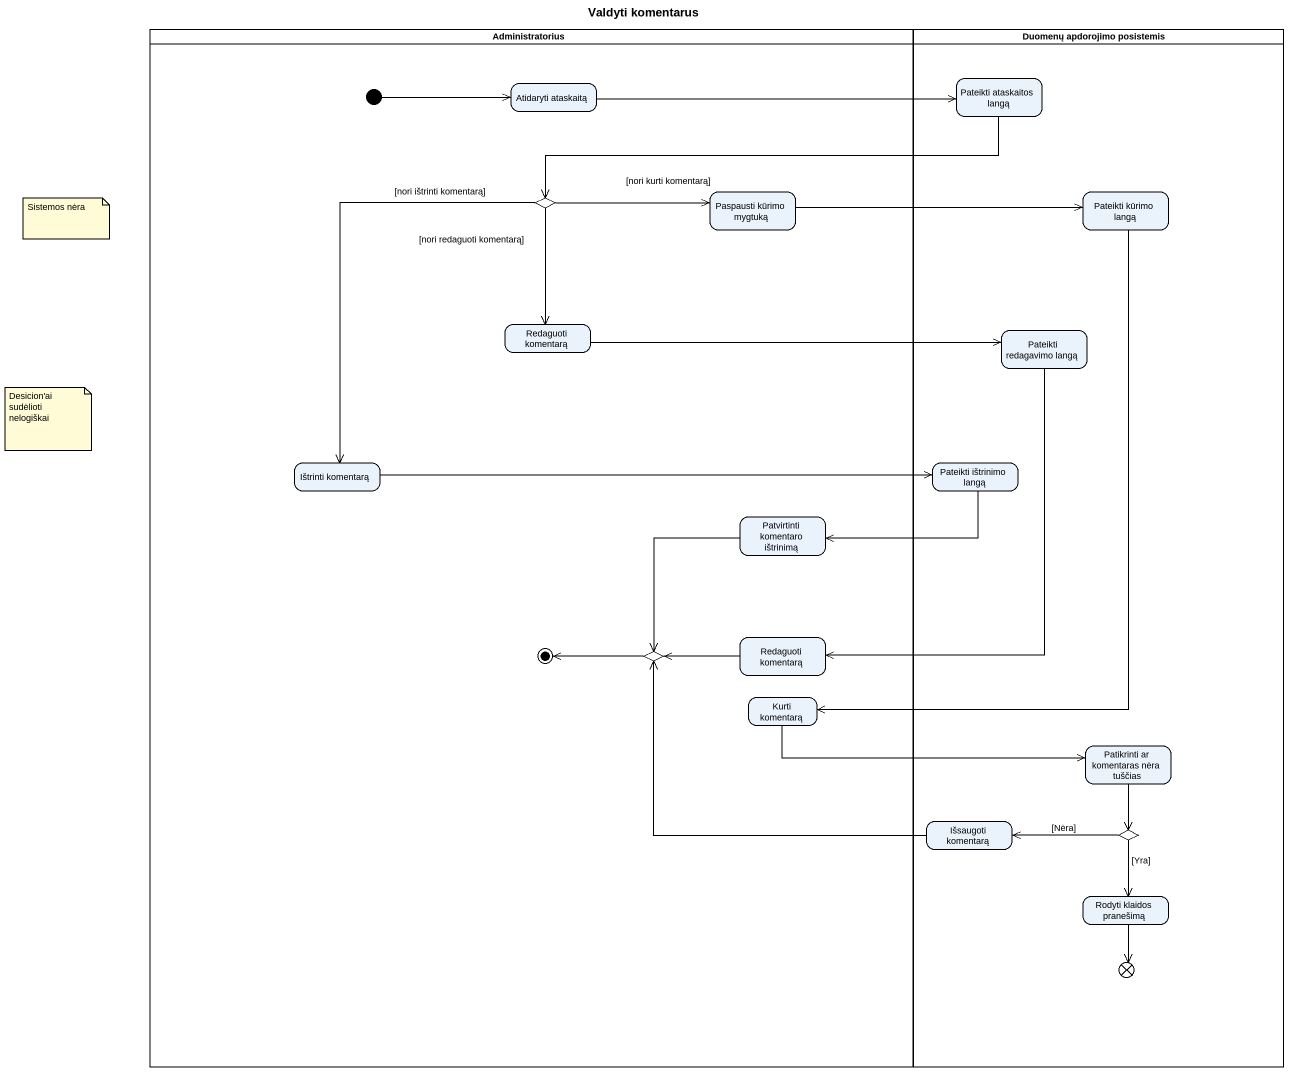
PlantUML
@startuml
title Valdyti komentarus
hide empty description
state Administratorius <<partition>> {
  state "Atidaryti ataskaitą" as Atidaryti_ataskaitą
  state choice1 <<choice>>
  state "Paspausti kūrimo mygtuką" as Paspausti_kūrimo_mygtuką
  state "Redaguoti komentarą" as Redaguoti_komentarą
  state "Ištrinti komentarą" as Ištrinti_komentarą
  state "Patvirtinti komentaro ištrinimą" as Patvirtinti_komentaro
  state "Redaguoti komentarą" as Redaguoti_komentarą_2
  state choice2 <<choice>>
  state "Kurti komentarą" as Kurti_komentarą
  [*] -right-> Atidaryti_ataskaitą
  choice2 -left-> [*]
}
state "Duomenų apdorojimo posistemis" as Duomenų_apdorojimo <<partition>> {
  state "Pateikti ataskaitos langą" as Pateikti_ataskaitos_langą
  state "Pateikti kūrimo langą" as Pateikti_kūrimo_langą
  state "Pateikti redagavimo langą" as Pateikti_redagavimo_langą
  state "Pateikti ištrinimo langą" as Pateikti_ištrinimo_langą
  state "Patikrinti ar komentaras nėra tuščias" as Patikrinti_ar_komentaras
  state "Išsaugoti komentarą" as Išsaugoti_komentarą
  state choice3 <<choice>>
  state "Rodyti klaidos pranešimą" as Rodyti_klaidos_pranešimą
  state flowfinal1 <<end>>
}
Atidaryti_ataskaitą -right-> Pateikti_ataskaitos_langą
Pateikti_ataskaitos_langą -left-> choice1
choice1 -right-> Paspausti_kūrimo_mygtuką : [nori kurti komentarą]
choice1 --> Redaguoti_komentarą : [nori redaguoti komentarą]
choice1 --> Ištrinti_komentarą : [nori ištrinti komentarą]
Paspausti_kūrimo_mygtuką -right-> Pateikti_kūrimo_langą
Pateikti_kūrimo_langą --> Kurti_komentarą
Redaguoti_komentarą -right-> Pateikti_redagavimo_langą
Pateikti_redagavimo_langą --> Redaguoti_komentarą_2
Ištrinti_komentarą -right-> Pateikti_ištrinimo_langą
Pateikti_ištrinimo_langą -left-> Patvirtinti_komentaro
Patvirtinti_komentaro --> choice2
Redaguoti_komentarą_2 -left-> choice2
Kurti_komentarą -right-> Patikrinti_ar_komentaras
Patikrinti_ar_komentaras --> choice3
Išsaugoti_komentarą -left-> choice2
choice3 -left-> Išsaugoti_komentarą : [Nėra]
choice3 --> Rodyti_klaidos_pranešimą : [Yra]
Rodyti_klaidos_pranešimą --> flowfinal1
note as N1
  Sistemos nėra
end note
note as N2
  Desicion'ai sudėlioti nelogiškai
end note
@enduml
